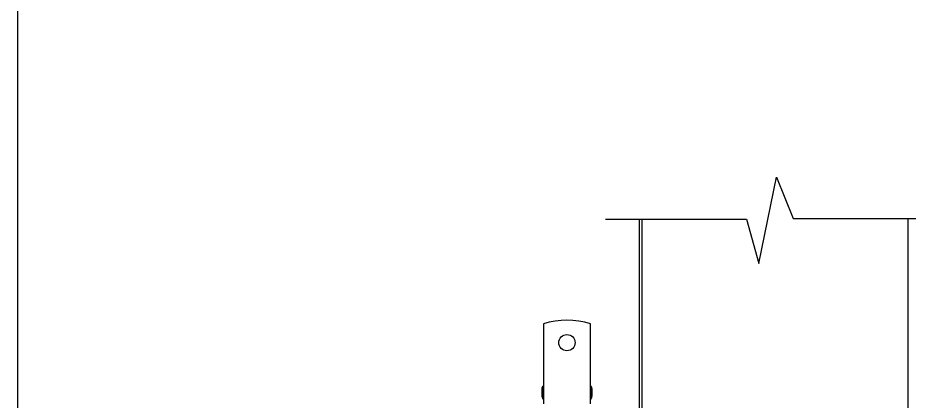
# Model space of a CAD drawing. Extents: x 1680110 to 2699828, y 269661 to 891349.
# Drawn here: x 2389561 to 2394050, y 719854 to 721784 of the extents above; entities that cross this region are included whole.
import ezdxf

# ---------------------------------------------------------------- set-up
doc = ezdxf.new("R2010")
doc.units = 0
doc.header["$LTSCALE"] = 1000
doc.header["$MEASUREMENT"] = 0
doc.layers.add('02___PRT_ALL_AXES', color=7, linetype='Continuous')
doc.layers.add('11122', color=7, linetype='Continuous')

msp = doc.modelspace()

# ---------------------------------------------------------------- linework, layer by layer
at = {"color": 7, "linetype": 'Continuous'}
for p, q in [((2392519.4, 720771), (2393229.8, 720771)), ((2392690.4, 720771), (2392690.4, 717130.7)), ((2392704, 720771), (2392704, 717130.7)), ((2393464.9, 720773.3), (2394175.2, 720773.3)), ((2394042.7, 720773.3), (2394042.7, 717130.7)), ((2392207.7, 720243.8), (2392207.7, 719841.2)), ((2392444.5, 719841.2), (2392444.5, 720243.8)), ((2392204.1, 719930), (2392207.7, 719930)), ((2392444.5, 719930), (2392448.1, 719930)), ((2392204.1, 719866.2), (2392207.7, 719866.2)), ((2392444.5, 719866.2), (2392448.1, 719866.2))]:
    msp.add_line(p, q, dxfattribs=at)
at = {"color": 0}
for points in [[(2393292.2, 720546.7), (2393382, 720981.5)], [(2393382, 720981.5), (2393464.9, 720773.3)], [(2393229.8, 720771), (2393292.2, 720546.7)]]:
    msp.add_lwpolyline(points, dxfattribs=at)
at = {"color": 7, "linetype": 'Continuous'}
msp.add_arc((2392326.1, 719867.5), 394.5, 72.5364, 107.4636, dxfattribs=at)
at = {"layer": '02___PRT_ALL_AXES', "color": 7, "linetype": 'Continuous'}
for p, q in [((2392201.2, 719920.9), (2392204.1, 719930)), ((2392201.2, 719875.3), (2392201.2, 719920.9)), ((2392204.1, 719866.2), (2392204.1, 719930)), ((2392204.1, 719930), (2392207.7, 719930)), ((2392444.5, 719930), (2392448.1, 719930)), ((2392448.1, 719866.2), (2392448.1, 719930)), ((2392201.2, 719875.3), (2392204.1, 719866.2)), ((2392204.1, 719866.2), (2392207.7, 719866.2)), ((2392444.5, 719866.2), (2392448.1, 719866.2))]:
    msp.add_line(p, q, dxfattribs=at)
msp.add_circle((2392326.1, 720148.5), 41, dxfattribs=at)
for centre, start, end in [((2392289.4, 719898.1), 159.5127, 165.5225), ((2392362.8, 719898.1), 339.5127, 20.4873), ((2392289.4, 719898.1), 194.4775, 200.4873)]:
    msp.add_arc(centre, 91.1, start, end, dxfattribs=at)
at = {"layer": '11122'}
msp.add_lwpolyline([(2389560.7, 726263.9), (2398459.8, 726263.9), (2398459.8, 715237.1), (2389560.7, 715237.1)], close=True, dxfattribs=at)

doc.saveas('drawing.dxf')
